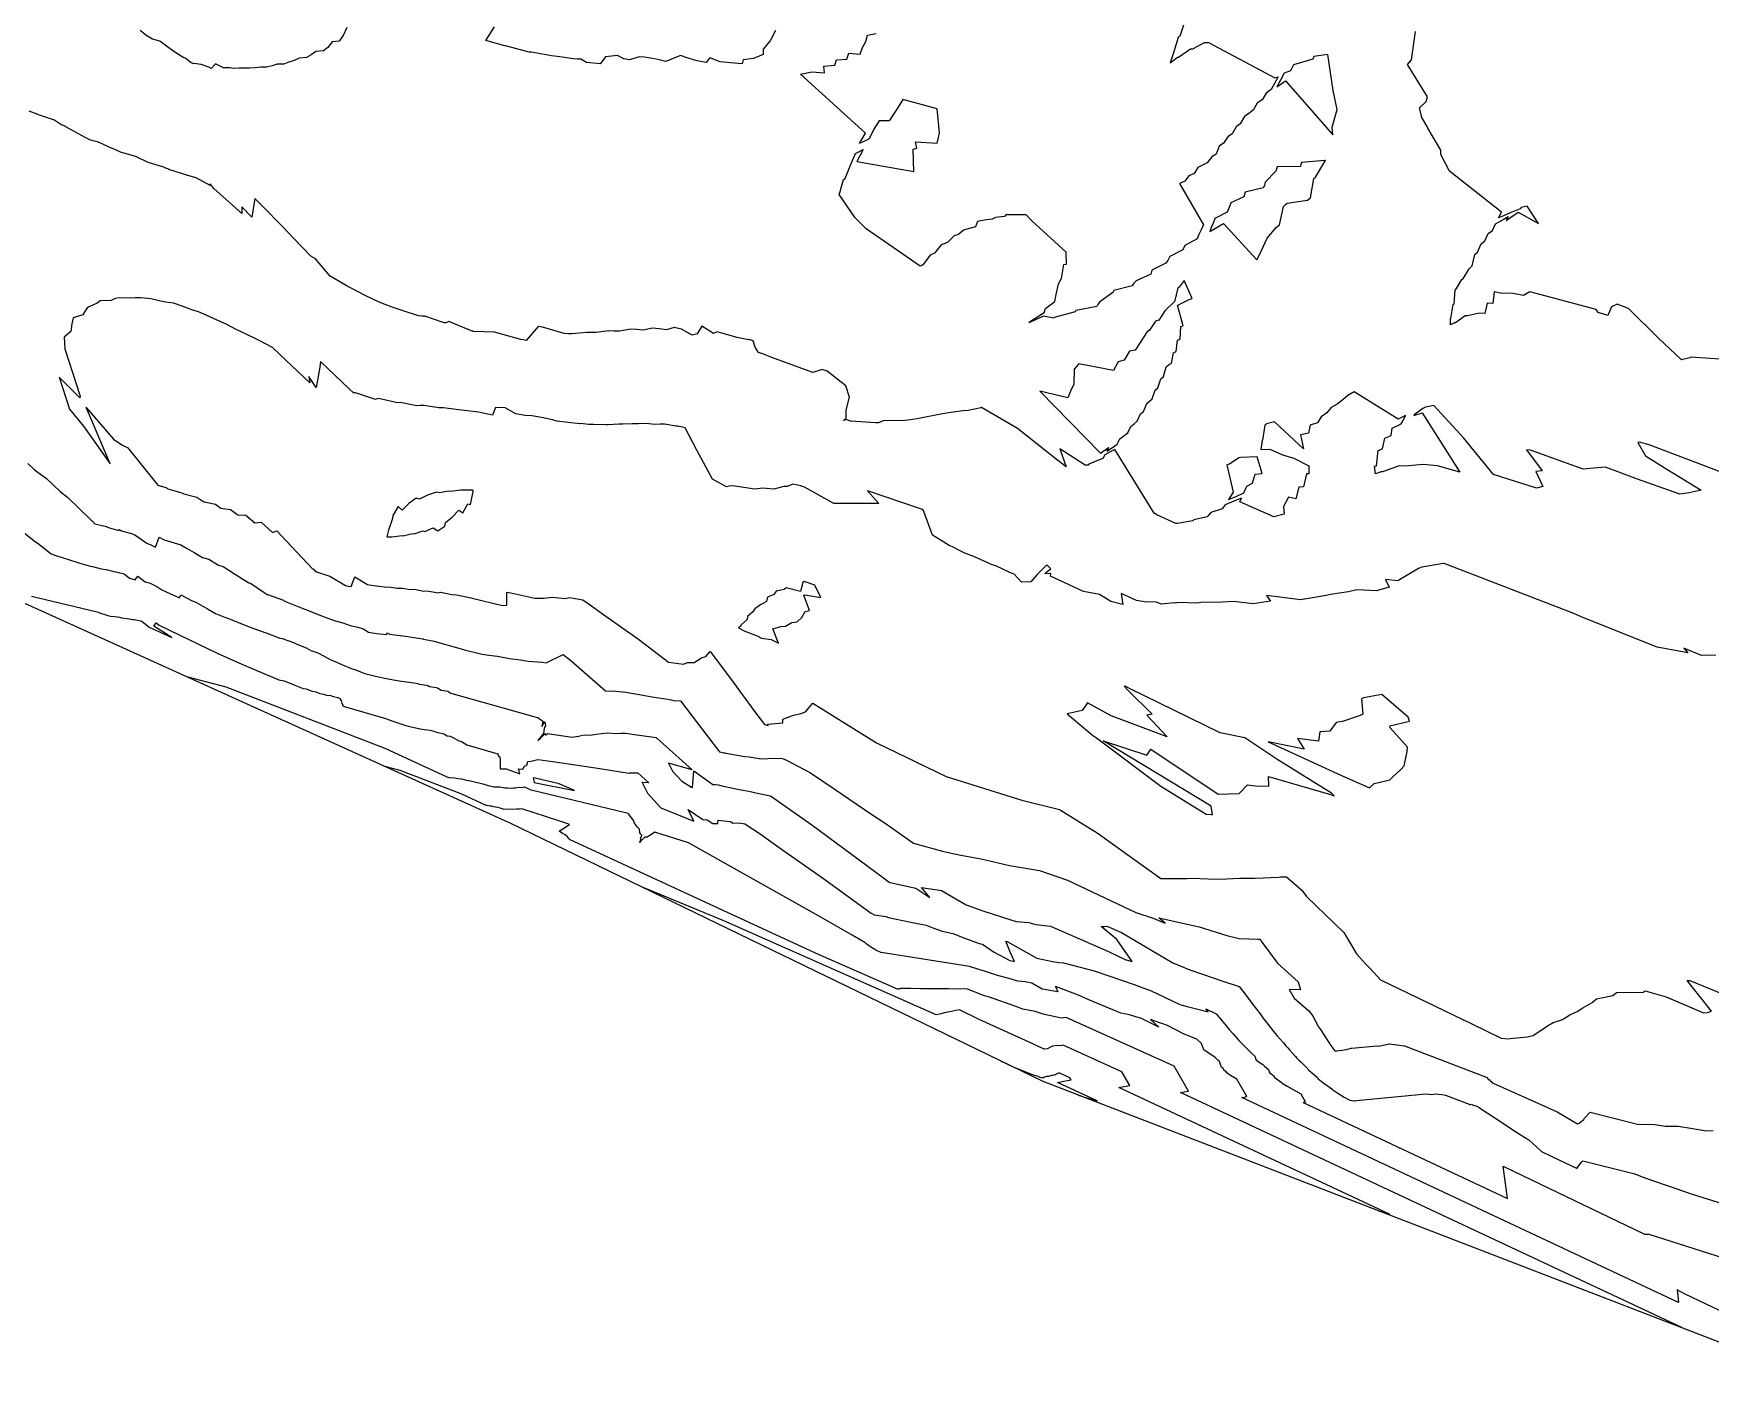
# Model space of a CAD drawing. Header units: metres. Extents: x 706349 to 713144, y 2649082 to 2655455.
# Drawn here: x 707921.2 to 708195, y 2652090.8 to 2652308.9 of the extents above; entities that cross this region are included whole.
import ezdxf

# ---------------------------------------------------------------- set-up
doc = ezdxf.new("R2010")
doc.units = ezdxf.units.M
for name, color, linetype in [('C-TINN-BNDY', 110, 'Continuous'), ('C-TOPO-MAJR', 9, 'Continuous'), ('C-TOPO-MINR', 8, 'Continuous')]:
    doc.layers.add(name, color=color, linetype=linetype)

msp = doc.modelspace()

# ---------------------------------------------------------------- linework, layer by layer
at = {"layer": 'C-TINN-BNDY', "color": 110, "linetype": 'Continuous', "lineweight": -3, "flags": 128}
msp.add_lwpolyline([(711728.46, 2651751.17), (708979.69, 2651949.91), (708929.32, 2651947.51), (708885.34, 2651947.43), (708874.67, 2651947.66), (708843.96, 2651948.59), (708750.59, 2651952.81), (708602.72, 2651984.46), (708602.72, 2651984.46), (708572.24, 2651992.37), (708416.46, 2652027.77), (708356.42, 2652045.45), (708246.65, 2652079.09), (708217.24, 2652087.73), (708207.61, 2652091.07), (708086.04, 2652137.92), (707999.16, 2652180.02), (707920.32, 2652215.72), (707870.46, 2652235.47), (707845.27, 2652247.2), (707845.05, 2652247.32), (707705.16, 2652328.1)], dxfattribs=at)
at = {"layer": 'C-TOPO-MAJR', "color": 9, "linetype": 'Continuous', "lineweight": -3, "elevation": -10, "flags": 128}
msp.add_lwpolyline([(708195.88, 2652207.46), (708193.55, 2652207.42), (708190.65, 2652208.61), (708191.32, 2652207.87), (708186.29, 2652208.8), (708173.91, 2652213.74), (708173.29, 2652214.04), (708172.69, 2652214.27), (708151.53, 2652222.47), (708151.45, 2652222.45), (708151.44, 2652222.45), (708147.89, 2652221.86), (708147.31, 2652221.65), (708143.94, 2652219.59), (708141.96, 2652219.83), (708142.53, 2652218.57), (708140.46, 2652217.99), (708137.29, 2652218.14), (708135.9, 2652217.84), (708132.99, 2652217.38), (708132.27, 2652217.21), (708128.71, 2652216.65), (708128.63, 2652216.62), (708128.13, 2652216.54), (708122.54, 2652217.22), (708123.16, 2652216.31), (708120.37, 2652215.84), (708117.13, 2652216.23), (708115.26, 2652216.11), (708111.81, 2652216.07), (708111.14, 2652215.99), (708108.22, 2652216.09), (708107.57, 2652215.95), (708107.38, 2652216), (708105.39, 2652215.81), (708104.49, 2652216.11), (708102.63, 2652216.21), (708101.28, 2652216.42), (708098.82, 2652217.56), (708099.07, 2652215.75), (708097.13, 2652216.23), (708095.27, 2652217.36), (708092.66, 2652217.85), (708087.28, 2652220.39), (708087.31, 2652220.81), (708086.38, 2652220.76), (708086.47, 2652221), (708087.33, 2652221.59), (708086.67, 2652222.21), (708085.08, 2652220.66), (708084.38, 2652219.82), (708084.04, 2652219.43), (708082.52, 2652219.4), (708081.3, 2652220.73), (708081.04, 2652220.83), (708080.74, 2652220.94), (708078.31, 2652222.04), (708077.73, 2652222.25), (708077.04, 2652222.54), (708075.35, 2652223.29), (708074.46, 2652223.69), (708073.4, 2652224.09), (708072.42, 2652224.57), (708071.24, 2652225.18), (708070.69, 2652225.39), (708069.4, 2652226.19), (708067.97, 2652227.05), (708066.57, 2652230.94), (708066.51, 2652231.09), (708066.4, 2652231.25), (708066.34, 2652231.25), (708066.05, 2652231.37), (708057.36, 2652234.28), (708059.25, 2652232.23), (708051.9, 2652232.21), (708047.09, 2652234.89), (708046.74, 2652235.03), (708046.48, 2652235.14), (708045.21, 2652235.4), (708044.29, 2652235), (708043.72, 2652235.03), (708042.11, 2652234.55), (708040.29, 2652234.75), (708038.97, 2652234.56), (708035.4, 2652235.13), (708034.76, 2652235.06), (708034.37, 2652234.97), (708032.08, 2652236.23), (708029.5, 2652240.93), (708027.61, 2652244.58), (708026.43, 2652244.83), (708026.17, 2652244.83), (708024.24, 2652245.18), (708023.56, 2652245.16), (708022.74, 2652245.12), (708021.16, 2652245.27), (708019.96, 2652245.21), (708018.94, 2652245.24), (708017.42, 2652245.19), (708016.8, 2652245.17), (708015.06, 2652245.09), (708014.74, 2652245.05), (708012.66, 2652245.12), (708011.82, 2652245.14), (708010.55, 2652245.31), (708010.46, 2652245.21), (708008.46, 2652245.45), (708006.67, 2652245.69), (708005.97, 2652245.89), (708004.15, 2652246.25), (708002.58, 2652246.55), (708001.51, 2652246.59), (707999.95, 2652246.88), (707998.25, 2652247.87), (707996.64, 2652247.91), (707996.17, 2652246.67), (707993.87, 2652247.15), (707992.07, 2652247.33), (707991.1, 2652247.49), (707988.99, 2652247.74), (707988.14, 2652247.82), (707987.39, 2652247.85), (707984.96, 2652248.23), (707984.34, 2652248.23), (707983.79, 2652248.17), (707981.08, 2652248.71), (707980.67, 2652248.64), (707977.55, 2652249.37), (707977.31, 2652249.29), (707977.09, 2652249.19), (707973.64, 2652250.33), (707973.59, 2652250.29), (707973.54, 2652250.24), (707972.77, 2652250.92), (707968.06, 2652255.4), (707967.97, 2652254.46), (707967.37, 2652251.19), (707966.16, 2652252.97), (707966.32, 2652251.9), (707962.43, 2652255.61), (707960.25, 2652257.68), (707958.07, 2652258.85), (707957.33, 2652259.24), (707955.04, 2652260.3), (707954.94, 2652260.34), (707954.43, 2652260.6), (707952.59, 2652261.54), (707952.28, 2652261.65), (707950.02, 2652262.7), (707948.16, 2652263.52), (707947.23, 2652263.78), (707945.52, 2652264.42), (707944.08, 2652264.91), (707942.77, 2652265.11), (707941.51, 2652265.37), (707940.38, 2652265.61), (707938.77, 2652265.79), (707937.85, 2652265.8), (707937, 2652265.73), (707935.28, 2652265.78), (707934.55, 2652265.66), (707933.93, 2652265.37), (707932.12, 2652265.29), (707931.62, 2652264.91), (707930.05, 2652264.23), (707929.67, 2652263.68), (707929.29, 2652263.02), (707927.69, 2652262.53), (707927.51, 2652261.56), (707927.34, 2652260.29), (707926.25, 2652259.38), (707926.37, 2652257.5), (707928.83, 2652249.73), (707928.81, 2652249.49), (707925.41, 2652252.87), (707927.13, 2652247.62), (707929.42, 2652244.88), (707933.73, 2652238.73), (707930.72, 2652245.91), (707929.83, 2652247.88), (707934.3, 2652242.72), (707935.67, 2652241.81), (707936.64, 2652241.31), (707941.55, 2652235.22), (707942.83, 2652234.83), (707942.93, 2652234.77), (707943.04, 2652234.71), (707943.17, 2652234.63), (707945.46, 2652233.99), (707945.79, 2652233.79), (707947.87, 2652233.27), (707948.4, 2652232.93), (707949.07, 2652232.51), (707950.92, 2652232.14), (707951.84, 2652231.5), (707953.41, 2652231.26), (707954.58, 2652230.39), (707955.87, 2652230.35), (707957.36, 2652229.1), (707958.38, 2652229.21), (707960.23, 2652227.5), (707960.96, 2652227.79), (707963.33, 2652225.21), (707966.86, 2652221.52), (707966.9, 2652221.56), (707967.26, 2652221.12), (707969.6, 2652220.38), (707972.14, 2652218.84), (707972.58, 2652218.77), (707973.11, 2652218.71), (707973.67, 2652220.28), (707975.75, 2652219), (707976.4, 2652218.92), (707977.66, 2652218.77), (707978.49, 2652218.66), (707979.56, 2652218.56), (707980.58, 2652218.4), (707981.47, 2652218.42), (707982.71, 2652218.2), (707983.44, 2652218.23), (707984.95, 2652217.93), (707985.5, 2652217.99), (707987.3, 2652217.66), (707987.68, 2652217.75), (707989.81, 2652217.34), (707990.03, 2652217.41), (707992.68, 2652216.84), (707992.69, 2652216.85), (707992.82, 2652216.76), (707997.81, 2652215.59), (707998.52, 2652215.67), (707998.48, 2652217.74), (707999.13, 2652217.68), (708003.05, 2652216.76), (708004.49, 2652216.76), (708005.96, 2652216.93), (708008.03, 2652216.75), (708008.71, 2652216.87), (708010.92, 2652216.53), (708012.31, 2652215.54), (708014.12, 2652214.23), (708020.02, 2652210.09), (708024.92, 2652206.37), (708025.71, 2652206.26), (708027.34, 2652206.04), (708028.01, 2652206.29), (708029.09, 2652206.29), (708030.26, 2652207.06), (708030.99, 2652207.27), (708031.69, 2652208.08), (708035.16, 2652203.46), (708038.82, 2652198.48), (708039.88, 2652197.09), (708040.56, 2652196.18), (708041.14, 2652196), (708041.09, 2652196.21), (708043.55, 2652196.44), (708043.57, 2652197.06), (708045.31, 2652197.68), (708046.57, 2652197.96), (708047.25, 2652198.23), (708048.47, 2652199.68), (708058.85, 2652193.17), (708070.21, 2652187.67), (708082.56, 2652183.82), (708088.71, 2652182.31), (708094.86, 2652178.47), (708105.29, 2652171.02), (708109.58, 2652171.05), (708110.39, 2652171.07), (708114.29, 2652170.92), (708116, 2652170.99), (708118.19, 2652171.07), (708120.66, 2652171.1), (708124.52, 2652171.25), (708124.78, 2652171.29), (708125.8, 2652171.31), (708128.28, 2652169.16), (708129.03, 2652168.13), (708135.13, 2652162.21), (708137.22, 2652158.73), (708138.74, 2652157.08), (708139.43, 2652156.33), (708141.12, 2652154.5), (708156.05, 2652147.34), (708160.84, 2652144.97), (708162.01, 2652144.9), (708162.32, 2652144.94), (708165.05, 2652145.22), (708166.03, 2652145.4), (708168.38, 2652147.02), (708169.32, 2652147.56), (708170.86, 2652148.06), (708172.06, 2652148.78), (708173.24, 2652149.35), (708174.17, 2652149.95), (708175.67, 2652150.79), (708176.39, 2652151.42), (708179.04, 2652151.96), (708179.64, 2652152.44), (708184.02, 2652152.5), (708184.34, 2652152.71), (708187.75, 2652151.74), (708193.84, 2652149.11), (708194.51, 2652149.19), (708195.17, 2652149.38), (708191.19, 2652154.4), (708191.4, 2652154.41), (708191.64, 2652154.42), (708201.31, 2652150.45)], dxfattribs=at)
at = {"layer": 'C-TOPO-MAJR', "color": 9, "linetype": 'Continuous', "lineweight": -3, "flags": 128}
msp.add_lwpolyline([(708189.82, 2652097.93), (708190.04, 2652097.86), (708190.3, 2652097.78), (708108.46, 2652136.13), (708109.07, 2652136.23), (708109.76, 2652136.36), (708107.43, 2652140.41), (708089.84, 2652148.38), (708089.07, 2652148.23), (708089.05, 2652148.23), (708089.04, 2652148.23), (708089.04, 2652148.23), (708086.26, 2652148.84), (708085.89, 2652148.96), (708085.4, 2652149.12), (708084.74, 2652149.33), (708082.75, 2652149.74), (708081.62, 2652150.14), (708077.3, 2652151.67), (708076.51, 2652151.88), (708073.72, 2652152.98), (708070.58, 2652153.02), (708066.05, 2652153.06), (708064.47, 2652153.07), (708063.66, 2652153.09), (708063.18, 2652153.09), (708062.85, 2652153.09), (708062.7, 2652153.06), (708062.56, 2652153.03), (708062.44, 2652153.01), (708062.34, 2652152.98), (708062.26, 2652152.96), (708048.92, 2652158.87), (708008.72, 2652177.43), (708008.69, 2652177.53), (708008.41, 2652177.82), (708008, 2652178.15), (708007.6, 2652178.41), (708007.05, 2652178.74), (708008.71, 2652179.86), (708007.72, 2652180.24), (708007, 2652180.46), (708000.94, 2652182.43), (708000.94, 2652182.42), (708000.93, 2652182.42), (708000.57, 2652182.37), (708000.52, 2652182.38), (708000.12, 2652182.37), (707998.07, 2652182.32), (707997.74, 2652182.41), (707997.39, 2652182.51), (707997.04, 2652182.61), (707996.68, 2652182.69), (707996.35, 2652182.76), (707996.04, 2652182.82), (707995.79, 2652182.86), (707995.57, 2652182.89), (707995.24, 2652182.93), (707995.11, 2652182.95), (707991.17, 2652184.79), (707981.09, 2652188.68), (707978.59, 2652189.34)], dxfattribs=at)
at = {"layer": 'C-TOPO-MINR', "color": 8, "linetype": 'Continuous', "lineweight": -3, "flags": 128}
for points, elevation in [([(707972.37, 2652309.92), (707971.77, 2652308.63), (707971.15, 2652307.7), (707969.98, 2652307.55), (707969.3, 2652306.67), (707968.55, 2652306.12), (707967.34, 2652305.99), (707966.57, 2652305.44), (707965.79, 2652305), (707964.6, 2652304.91), (707963.76, 2652304.52), (707962.93, 2652304.23), (707962.12, 2652303.92), (707961.02, 2652303.9), (707960.17, 2652303.66), (707959.29, 2652303.41), (707958.34, 2652303.46), (707957.44, 2652303.34), (707956.51, 2652303.25), (707955.77, 2652303.29), (707954.8, 2652303.29), (707953.82, 2652303.24), (707953.27, 2652303.3), (707952.25, 2652303.34), (707950.95, 2652303.98), (707950.23, 2652303.2), (707949.84, 2652303.42), (707948.62, 2652303.88), (707947.44, 2652304.05), (707947.41, 2652304), (707946.98, 2652304.14), (707946.01, 2652304.91), (707945.77, 2652304.98), (707944.28, 2652305.9), (707942.95, 2652306.87), (707941.83, 2652307.68), (707940.66, 2652307.98), (707939.59, 2652308.68), (707938.64, 2652309.4)], -6), ([(708042.36, 2652309.42), (708041.5, 2652307.75), (708040.34, 2652306.4), (708040.37, 2652305.48), (708038.77, 2652304.85), (708037.1, 2652304.63), (708036.92, 2652303.99), (708035.02, 2652304.15), (708033.34, 2652304.3), (708031.67, 2652304.94), (708031.02, 2652304.21), (708029.5, 2652304.49), (708028.09, 2652304.93), (708026.84, 2652305.34), (708024.45, 2652304.38), (708023.14, 2652304.67), (708021.98, 2652304.93), (708020.97, 2652305.08), (708020.08, 2652305.14), (708018.51, 2652304.63), (708017.61, 2652304.77), (708016.57, 2652305.36), (708014.63, 2652305.12), (708014.2, 2652304.52), (708013.72, 2652303.99), (708011.53, 2652304.17), (708010.56, 2652304.73), (708009.97, 2652304.72), (708009.38, 2652304.79), (708006.79, 2652305.17), (708006.29, 2652305.23), (708005.82, 2652305.28), (708002.8, 2652305.85), (708002.45, 2652305.88), (708002.13, 2652305.91), (707998.5, 2652306.87), (707998.34, 2652306.89), (707998.18, 2652306.91), (707995.09, 2652307.77), (707996.51, 2652310.03)], -6), ([(708109.15, 2652310.76), (708108.35, 2652308.48), (708108.1, 2652308.28), (708107.33, 2652305.78), (708106.8, 2652304.15), (708107.94, 2652305.02), (708108.04, 2652305.05), (708108.17, 2652305.07), (708110.14, 2652306.43), (708110.5, 2652306.45), (708112.38, 2652307.48), (708113.05, 2652307.45), (708123.89, 2652301.72), (708124.42, 2652301.84), (708123.81, 2652300.77), (708123.28, 2652299.81), (708122.44, 2652299.21), (708121.8, 2652298.1), (708121.02, 2652297.56), (708120.36, 2652296.41), (708119.61, 2652295.88), (708118.94, 2652295.39), (708118.24, 2652294.18), (708117.57, 2652293.72), (708116.9, 2652292.54), (708116.23, 2652292.07), (708115.48, 2652291.01), (708114.78, 2652290.54), (708114.3, 2652289.25), (708113.61, 2652288.83), (708112.83, 2652287.85), (708112.08, 2652287.45), (708111.32, 2652287.06), (708110.69, 2652286.08), (708109.86, 2652285.73), (708109.21, 2652284.81), (708108.32, 2652284.47), (708112.22, 2652277.72), (708111.85, 2652276.89), (708111.48, 2652276.11), (708111.18, 2652275.42), (708109.18, 2652274.31), (708108.84, 2652273.63), (708106.75, 2652272.53), (708106.42, 2652271.91), (708106.06, 2652271.43), (708103.78, 2652270.31), (708103.62, 2652269.65), (708101.24, 2652268.59), (708100.84, 2652268.2), (708100.57, 2652267.78), (708097.6, 2652266.97), (708097.41, 2652266.67), (708095.25, 2652265.08), (708095.01, 2652264.72), (708094.8, 2652264.37), (708091.41, 2652263.75), (708091.27, 2652263.52), (708087.88, 2652262.61), (708087.8, 2652262.48), (708086.11, 2652262.79), (708083.73, 2652261.69), (708083.76, 2652261.76), (708083.83, 2652261.88), (708086.22, 2652263.41), (708086.43, 2652264.03), (708087.99, 2652265.22), (708088.19, 2652266.36), (708088.54, 2652268.07), (708089.05, 2652268.96), (708089.41, 2652271.22), (708089.89, 2652271.31), (708089.79, 2652273.24), (708084.22, 2652278.38), (708083.3, 2652279.35), (708081.61, 2652279.35), (708079.97, 2652279.32), (708079.73, 2652279.08), (708078.28, 2652278.9), (708077.74, 2652278.63), (708076.43, 2652278.46), (708075.36, 2652278.26), (708075.01, 2652277.36), (708073.99, 2652277.09), (708073.08, 2652276.86), (708072.26, 2652276.15), (708071.52, 2652275.91), (708070.52, 2652274.86), (708069.92, 2652274.63), (708069.4, 2652274.42), (708068.32, 2652273.11), (708067.95, 2652272.94), (708067.62, 2652272.77), (708066.44, 2652271.19), (708066.27, 2652271.09), (708066.12, 2652271.02), (708065.96, 2652270.94), (708057.15, 2652277.03), (708055.35, 2652278.85), (708052.76, 2652282.65), (708052.78, 2652282.75), (708052.79, 2652282.76), (708053.49, 2652285.12), (708053.73, 2652285.27), (708054.59, 2652287.42), (708055.41, 2652289.33), (708055.97, 2652289.63), (708056.68, 2652290.02), (708055.64, 2652288.05), (708064.93, 2652286.39), (708064.83, 2652290.03), (708065.43, 2652290.24), (708065.22, 2652291.24), (708068.73, 2652291.04), (708068.95, 2652291.94), (708069.13, 2652292.73), (708068.75, 2652296.64), (708063.17, 2652298.15), (708062.39, 2652296.9), (708061.54, 2652295.6), (708060.94, 2652294.66), (708059.29, 2652294.7), (708058.44, 2652293.3), (708057.67, 2652291.75), (708056.81, 2652291.33), (708056.09, 2652290.97), (708057.04, 2652292.68), (708046.42, 2652302.31), (708048.29, 2652302.66), (708050.38, 2652302.49), (708050.27, 2652303.62), (708052.07, 2652303.74), (708052.3, 2652304.62), (708054.03, 2652304.72), (708054.32, 2652305.71), (708056.19, 2652305.56), (708056.55, 2652306.65), (708057.12, 2652307.63), (708057.36, 2652308.66), (708058.8, 2652308.94)], -6), ([(708198.2, 2652255.7), (708191.74, 2652256.1), (708191.62, 2652256.01), (708190.27, 2652255.69), (708186.53, 2652259.21), (708181.62, 2652264.05), (708179.74, 2652264.75), (708178.86, 2652264.3), (708178.25, 2652262.9), (708176.67, 2652263.38), (708176.34, 2652263.89), (708165.49, 2652266.76), (708164.47, 2652266.16), (708162.8, 2652266.5), (708160.74, 2652266.55), (708159.69, 2652266.75), (708159.49, 2652264.85), (708158.54, 2652264.94), (708158.18, 2652263.24), (708157.3, 2652263.28), (708155.36, 2652262.85), (708154.94, 2652262.87), (708153.35, 2652261.72), (708153.21, 2652261.72), (708152.55, 2652261.37), (708152.57, 2652262.35), (708152.62, 2652262.4), (708153.02, 2652264.71), (708153.16, 2652264.84), (708153.3, 2652267.06), (708153.56, 2652267.33), (708154.42, 2652268.77), (708154.67, 2652269.02), (708155.59, 2652270.52), (708155.81, 2652270.75), (708156.07, 2652271.03), (708156.52, 2652272.84), (708156.96, 2652273.26), (708157.59, 2652274.63), (708158.14, 2652275.09), (708158.69, 2652276.31), (708159.39, 2652276.81), (708159.93, 2652277.85), (708160.79, 2652278.36), (708161.99, 2652279.05), (708161.62, 2652278.39), (708163.62, 2652279.79), (708166.94, 2652277.92), (708165.09, 2652280.78), (708164.07, 2652280.54), (708163.94, 2652280.32), (708162.32, 2652279.65), (708161.22, 2652279.18), (708160.42, 2652278.83), (708160.88, 2652279.75), (708152.37, 2652286.49), (708150.98, 2652289.19), (708151, 2652289.9), (708148.87, 2652293.49), (708148.74, 2652293.77), (708147.86, 2652295.21), (708147.48, 2652296.79), (708148.57, 2652297.82), (708148.78, 2652298.58), (708145.55, 2652303.89), (708146.18, 2652304.64), (708146.83, 2652309.24)], -6), ([(708202.6, 2652235.13), (708185.01, 2652241.82), (708183.43, 2652242.27), (708183.13, 2652242.2), (708184.39, 2652240.02), (708187.86, 2652237.84), (708193.47, 2652234.39), (708191.5, 2652233.98), (708189.99, 2652233.76), (708183.07, 2652236.23), (708177.84, 2652238.15), (708176.53, 2652238.08), (708174.19, 2652237.85), (708165.64, 2652240.93), (708164.97, 2652241), (708167.5, 2652237.56), (708166.48, 2652237.43), (708167.64, 2652235.01), (708166.61, 2652234.73), (708159.58, 2652236.95), (708154.75, 2652242.89), (708149.84, 2652248.2), (708148.45, 2652247.96), (708148.03, 2652247.73), (708146.63, 2652246.72), (708146.6, 2652246.63), (708146.57, 2652246.57), (708147.91, 2652247.03), (708154.07, 2652237.34), (708150.42, 2652238.37), (708148.07, 2652238.61), (708145.16, 2652238.31), (708144.19, 2652238.36), (708141.43, 2652237.41), (708141.23, 2652237.42), (708140.32, 2652237.07), (708140.16, 2652238.3), (708140.46, 2652238.36), (708140.75, 2652240.89), (708141.48, 2652241.18), (708141.84, 2652242.87), (708142.87, 2652243.34), (708143.06, 2652244.51), (708144.51, 2652245.22), (708144.82, 2652245.79), (708145.23, 2652246.59), (708144.03, 2652246.02), (708136.82, 2652250.48), (708135.8, 2652249.86), (708135, 2652249.17), (708134.08, 2652248.46), (708133.1, 2652247.91), (708132.39, 2652247.04), (708131.45, 2652246.39), (708130.84, 2652245.41), (708129.67, 2652244.99), (708129.37, 2652243.72), (708128.05, 2652243.45), (708128.58, 2652241.18), (708123.8, 2652245.54), (708122.52, 2652245.26), (708122.39, 2652245.14), (708122.26, 2652245.04), (708121.88, 2652242.56), (708121.83, 2652242.52), (708121.61, 2652241.06), (708123.07, 2652241.08), (708125.12, 2652240.18), (708126.97, 2652239.65), (708129.44, 2652238.4), (708129.43, 2652237.05), (708129.03, 2652237.07), (708128.54, 2652234.93), (708127.82, 2652234.88), (708127.31, 2652233), (708126.13, 2652233.28), (708125.31, 2652231.73), (708125.4, 2652230.49), (708123.72, 2652230.08), (708118.16, 2652232.48), (708118.45, 2652233.13), (708117.17, 2652232.63), (708115.77, 2652232.01), (708115.3, 2652231.34), (708113.41, 2652230.78), (708113.08, 2652230.37), (708112.83, 2652230.07), (708110.67, 2652229.55), (708110.51, 2652229.38), (708107.93, 2652228.99), (708107.91, 2652228.98), (708107.7, 2652228.96), (708104.61, 2652230.41), (708104.2, 2652230.67), (708097.75, 2652241.05), (708097.02, 2652240.66), (708096.13, 2652240.19), (708095.82, 2652239.59), (708094.8, 2652239.18), (708093.5, 2652238.65), (708093.4, 2652238.49), (708092.92, 2652238.49), (708088.78, 2652241.13), (708089.8, 2652238.21), (708088.19, 2652239.48), (708081.88, 2652244.48), (708075.97, 2652247.89), (708075.92, 2652247.88), (708075.9, 2652247.87), (708073.82, 2652247.39), (708072.92, 2652247.36), (708071, 2652247.08), (708069.64, 2652246.89), (708065.74, 2652246.08), (708064.41, 2652245.89), (708063.46, 2652245.77), (708059.95, 2652245.73), (708059.16, 2652245.38), (708058.73, 2652245.4), (708054.64, 2652245.68), (708054.55, 2652245.69), (708053.95, 2652245.93), (708053.92, 2652245.95), (708053.46, 2652245.8), (708053.92, 2652246.16), (708053.92, 2652246.43), (708053.89, 2652247.49), (708054.44, 2652249.59), (708053.83, 2652251.44), (708050.79, 2652253.85), (708049.98, 2652254.09), (708048.45, 2652253.6), (708041.75, 2652256.07), (708040.4, 2652256.59), (708039.57, 2652256.89), (708039.02, 2652257.75), (708038.7, 2652258.76), (708038.04, 2652258.98), (708037.98, 2652258.92), (708036.09, 2652259.34), (708034.38, 2652259.83), (708032.83, 2652260.25), (708032.23, 2652260), (708030.34, 2652261.16), (708029.58, 2652259.92), (708028.77, 2652259.68), (708027, 2652260.7), (708025.8, 2652260.93), (708024.57, 2652260.58), (708023.38, 2652260.74), (708022.29, 2652260.87), (708020.77, 2652260.51), (708019.7, 2652260.63), (708018.75, 2652260.67), (708016.92, 2652260.37), (708016, 2652260.38), (708015.17, 2652260.4), (708013.05, 2652260.12), (708012.27, 2652260.12), (708011.56, 2652260.13), (708009.12, 2652259.9), (708008.46, 2652259.93), (708007.88, 2652259.95), (708004.33, 2652261), (708003.94, 2652261.05), (708003.6, 2652261.1), (708001.67, 2652258.86), (708001.21, 2652258.92), (708000.8, 2652258.97), (707996.89, 2652260.11), (707996.72, 2652260.15), (707996.57, 2652260.18), (707992.99, 2652260.31), (707992.84, 2652260.39), (707992.83, 2652260.38), (707992.83, 2652260.37), (707989.02, 2652261.92), (707988.8, 2652261.8), (707988.57, 2652261.72), (707988.3, 2652261.69), (707985.12, 2652262.78), (707984.63, 2652262.78), (707984.07, 2652262.84), (707981.57, 2652263.69), (707980.76, 2652263.93), (707979.79, 2652264.28), (707977.93, 2652264.99), (707976.75, 2652265.51), (707975.26, 2652266.25), (707973.32, 2652267.27), (707972.53, 2652267.62), (707970.33, 2652268.94), (707969.65, 2652269.34), (707967.26, 2652272.16), (707966.51, 2652272.57), (707963.69, 2652275.55), (707961.88, 2652277.42), (707958.56, 2652280.8), (707957.39, 2652281.99), (707956.87, 2652278.95), (707955.25, 2652280.67), (707955.22, 2652279.54), (707950.67, 2652283.66), (707950.09, 2652284.41), (707950.07, 2652284.14), (707947.77, 2652285.36), (707946.44, 2652285.74), (707946.38, 2652285.76), (707946.32, 2652285.78), (707946.26, 2652285.81), (707943.35, 2652286.74), (707943.16, 2652286.82), (707942.95, 2652286.92), (707942.73, 2652287.02), (707942.51, 2652287.11), (707939.95, 2652287.9), (707939.63, 2652288.06), (707939.28, 2652288.22), (707938.9, 2652288.39), (707938.47, 2652288.6), (707938.02, 2652288.79), (707937.53, 2652288.99), (707935.45, 2652289.56), (707934.87, 2652289.86), (707934.26, 2652290.11), (707933.58, 2652290.39), (707932.77, 2652290.78), (707931.86, 2652291.2), (707930.55, 2652291.55), (707929.69, 2652291.94), (707928.66, 2652292.49), (707927.49, 2652293.15), (707926.13, 2652293.91), (707925.83, 2652293.97), (707924.53, 2652294.83), (707924.49, 2652294.85), (707923.38, 2652295.22), (707922.36, 2652295.56), (707921.4, 2652295.94), (707920.55, 2652296.27)], -8), ([(707920.32, 2652238.75), (707921.42, 2652237.75), (707923.36, 2652236.32), (707925.6, 2652234.2), (707926.82, 2652233.24), (707930.64, 2652229.5), (707930.79, 2652229.38), (707931.26, 2652228.91), (707933.13, 2652228.46), (707933.26, 2652228.35), (707935.17, 2652227.84), (707935.29, 2652228.01), (707935.61, 2652227.76), (707937.4, 2652227.3), (707937.8, 2652227.11), (707939.72, 2652225.75), (707940.36, 2652225.47), (707941.13, 2652225.12), (707941.76, 2652226.75), (707942.56, 2652226.32), (707945.28, 2652225.49), (707946.3, 2652224.9), (707947.47, 2652224.22), (707948.84, 2652223.42), (707949.83, 2652223.14), (707951.43, 2652222.17), (707952.19, 2652221.98), (707954.04, 2652220.77), (707956.39, 2652219.3), (707956.68, 2652219.24), (707959.2, 2652217.48), (707959.4, 2652217.41), (707959.41, 2652217.4), (707962.03, 2652216.44), (707962.18, 2652216.35), (707962.37, 2652216.25), (707962.62, 2652216.14), (707965.09, 2652215.16), (707965.55, 2652214.97), (707967.57, 2652214.19), (707968.25, 2652213.93), (707969.87, 2652213.3), (707970.71, 2652213.02), (707971.75, 2652212.74), (707972.95, 2652212.33), (707974.19, 2652212.04), (707975.06, 2652211.76), (707975.91, 2652211.24), (707977.24, 2652211.04), (707978.87, 2652210.86), (707978.97, 2652211.14), (707979.35, 2652210.91), (707981.02, 2652210.71), (707981.12, 2652210.69), (707982.36, 2652210.53), (707982.97, 2652210.45), (707982.98, 2652210.44), (707982.99, 2652210.44), (707984.77, 2652210.16), (707984.82, 2652210.13), (707984.89, 2652210.09), (707986.66, 2652209.77), (707986.79, 2652209.69), (707991.8, 2652208.28), (707994.46, 2652207.63), (707995.55, 2652207.5), (707996.96, 2652207.32), (707998.92, 2652206.92), (708000.75, 2652206.73), (708002, 2652206.51), (708004.35, 2652206.35), (708004.93, 2652206.26), (708007.68, 2652207.57), (708008.93, 2652206.62), (708012, 2652203.96), (708014.6, 2652201.68), (708016.26, 2652201.6), (708018.01, 2652201.45), (708018.53, 2652201.35), (708020.14, 2652201.08), (708021.29, 2652200.87), (708022.54, 2652200.64), (708024.77, 2652200.3), (708025.33, 2652200.18), (708025.7, 2652200.1), (708026.85, 2652200.04), (708031.2, 2652194.34), (708033.2, 2652191.73), (708034, 2652191.57), (708034.11, 2652191.55), (708034.28, 2652191.52), (708037.37, 2652190.95), (708038.09, 2652190.89), (708040.02, 2652190.58), (708041.13, 2652190.6), (708043.05, 2652190.69), (708043.51, 2652190.65), (708044.17, 2652190.35), (708048.08, 2652188.31), (708052.08, 2652185.56), (708058.11, 2652181.51), (708060.29, 2652180.07), (708064.91, 2652176.8), (708069.61, 2652175.51), (708070.8, 2652175.24), (708072.63, 2652174.87), (708075.92, 2652174.23), (708080.54, 2652173.17), (708085.16, 2652172.39), (708085.47, 2652172.34), (708090.01, 2652170.77), (708101.17, 2652165.52), (708104.04, 2652164.57), (708105.96, 2652163.74), (708104.92, 2652164.64), (708111.52, 2652163.17), (708116.05, 2652161.75), (708118.04, 2652161.24), (708121.2, 2652161.15), (708121.45, 2652161.15), (708121.61, 2652160.91), (708121.67, 2652160.84), (708124.32, 2652157.23), (708127.68, 2652154.19), (708128.08, 2652152.89), (708126.2, 2652152.94), (708127.06, 2652151.51), (708129.42, 2652149.44), (708130.01, 2652148.7), (708131.02, 2652146.83), (708131.35, 2652146.41), (708132.7, 2652144.26), (708132.79, 2652144.13), (708132.87, 2652144.03), (708133.65, 2652142.91), (708134.02, 2652142.94), (708134.76, 2652143.02), (708134.82, 2652143.01), (708135.59, 2652143.13), (708136.36, 2652143.33), (708136.47, 2652143.33), (708140.53, 2652143.74), (708140.87, 2652143.7), (708142.52, 2652144.06), (708142.96, 2652144), (708145.05, 2652143.74), (708158.53, 2652138.59), (708158.75, 2652138.21), (708158.87, 2652138.24), (708159.13, 2652137.94), (708159.19, 2652137.92), (708159.5, 2652137.66), (708159.5, 2652137.66), (708159.51, 2652137.66), (708169.95, 2652132.99), (708173.3, 2652130.99), (708173.54, 2652131.11), (708173.58, 2652131.13), (708173.6, 2652131.15), (708174.3, 2652131.74), (708174.45, 2652131.92), (708175.36, 2652132.91), (708183.1, 2652130.98), (708185.94, 2652130.91), (708187.59, 2652130.63), (708189.71, 2652130.63), (708191.72, 2652130.28), (708194.35, 2652129.88), (708195.44, 2652129.91)], -8), ([(707919.14, 2652227.87), (707921.57, 2652225.97), (707922, 2652225.72), (707924.12, 2652224.02), (707924.86, 2652223.77), (707926.95, 2652223.09), (707928.77, 2652222.51), (707930.3, 2652222.04), (707930.56, 2652222.02), (707930.85, 2652221.98), (707932.28, 2652221.55), (707932.67, 2652221.51), (707933.09, 2652221.45), (707934.36, 2652221.12), (707934.88, 2652221.02), (707936.01, 2652220.75), (707936.89, 2652220.03), (707937.82, 2652219.78), (707938.28, 2652220.38), (707939.44, 2652219.45), (707940.26, 2652219.24), (707941.38, 2652218.71), (707942.17, 2652218.15), (707943.49, 2652217.56), (707945.09, 2652216.84), (707945.28, 2652217.33), (707947.15, 2652216.33), (707947.72, 2652216.15), (707949.66, 2652215.02), (707950.94, 2652214.28), (707952.57, 2652213.62), (707952.61, 2652213.61), (707956.04, 2652212.25), (707956.17, 2652212.23), (707958.97, 2652211.16), (707959.19, 2652211.13), (707961.47, 2652210.27), (707961.8, 2652210.19), (707963.67, 2652209.53), (707964.24, 2652209.26), (707965.75, 2652208.7), (707966.5, 2652208.27), (707967.65, 2652207.85), (707968.55, 2652207.35), (707969.66, 2652206.79), (707971.08, 2652206.16), (707971.66, 2652205.93), (707973.26, 2652205.28), (707973.52, 2652205.18), (707975.03, 2652204.6), (707975.3, 2652204.52), (707977.05, 2652204.05), (707978.58, 2652203.72), (707979.98, 2652203.46), (707981.29, 2652203.23), (707982.54, 2652203.06), (707983.7, 2652202.94), (707983.9, 2652202.88), (707984.03, 2652202.83), (707984.19, 2652202.77), (707985.37, 2652202.61), (707985.59, 2652202.54), (707985.87, 2652202.39), (707987.01, 2652202.21), (707987.36, 2652202.03), (707987.78, 2652201.78), (707988.88, 2652201.59), (707989.37, 2652201.26), (708003.66, 2652197.26), (708003.68, 2652197.18), (708004.33, 2652196.78), (708004.34, 2652196.75), (708004.34, 2652196.71), (708004.33, 2652196.48), (708004.49, 2652196.67), (708004.28, 2652196.2), (708004.2, 2652195.87), (708004.7, 2652196.62), (708004.82, 2652195.97), (708004.73, 2652195.8), (708004.59, 2652195.52), (708004.49, 2652194.72), (708004.05, 2652194.15), (708003.59, 2652193.54), (708004, 2652193.94), (708004.45, 2652194.39), (708004.77, 2652194.71), (708004.79, 2652194.52), (708004.83, 2652194.44), (708005.16, 2652194.72), (708009.16, 2652194.1), (708010.18, 2652194.28), (708011.15, 2652194.46), (708012.15, 2652194.44), (708013.11, 2652194.58), (708014.03, 2652194.68), (708014.93, 2652194.79), (708016.32, 2652194.68), (708017.1, 2652194.74), (708017.88, 2652194.76), (708019.72, 2652194.46), (708020.18, 2652194.45), (708022.88, 2652194.03), (708022.89, 2652194.03), (708022.89, 2652194.02), (708022.91, 2652194.02), (708024.01, 2652193.04), (708028.77, 2652188.78), (708024.88, 2652189.86), (708025.55, 2652188.56), (708027.06, 2652186.92), (708028.63, 2652185.92), (708028.81, 2652185.91), (708029.02, 2652188.6), (708029.02, 2652188.6), (708029.03, 2652188.6), (708032.15, 2652186.39), (708032.55, 2652186.4), (708033.04, 2652186.31), (708033.61, 2652186.18), (708035.19, 2652185.85), (708035.89, 2652185.69), (708036.78, 2652185.49), (708037.99, 2652185.27), (708039.66, 2652184.92), (708040.17, 2652184.82), (708041.56, 2652184.54), (708048.27, 2652179.82), (708059.98, 2652171.15), (708060.5, 2652170.77), (708060.94, 2652170.44), (708061.05, 2652170.41), (708061.07, 2652170.41), (708061.09, 2652170.4), (708065.27, 2652169.48), (708067.55, 2652167.96), (708066.75, 2652168.9), (708066.19, 2652169.58), (708069.46, 2652169.1), (708073.51, 2652166.72), (708076.39, 2652165.73), (708080.77, 2652164.3), (708081.68, 2652164.03), (708083.73, 2652163.84), (708084.89, 2652163.55), (708087.25, 2652163.24), (708096.75, 2652159.11), (708099.58, 2652157.76), (708099.84, 2652157.69), (708100.16, 2652157.61), (708100.57, 2652157.51), (708098.07, 2652161.07), (708095.51, 2652163.22), (708096.07, 2652163.23), (708096.47, 2652163.25), (708098.86, 2652162.22), (708107.22, 2652157.26), (708108.41, 2652156.77), (708110, 2652156.16), (708112.21, 2652155.36), (708115.25, 2652154.34), (708118.07, 2652153.42), (708119.06, 2652152.16), (708119.19, 2652151.94), (708120.44, 2652150.25), (708121.46, 2652148.96), (708121.94, 2652148.29), (708122.79, 2652147.22), (708123.51, 2652146.31), (708124.23, 2652145.45), (708124.82, 2652144.75), (708125.28, 2652144.21), (708125.66, 2652143.76), (708125.98, 2652143.39), (708126.26, 2652143.07), (708127.25, 2652142.02), (708127.48, 2652141.74), (708127.71, 2652141.51), (708127.92, 2652141.3), (708128.1, 2652141.13), (708129.12, 2652140.12), (708129.28, 2652139.97), (708129.35, 2652139.76), (708129.71, 2652139.53), (708129.79, 2652139.44), (708130.85, 2652138.55), (708130.87, 2652138.5), (708130.89, 2652138.45), (708130.91, 2652138.4), (708132.01, 2652137.56), (708132.02, 2652137.53), (708133.21, 2652136.7), (708133.21, 2652136.69), (708134.17, 2652135.99), (708135.19, 2652135.38), (708136.04, 2652134.9), (708136.1, 2652134.88), (708136.11, 2652134.88), (708136.11, 2652134.88), (708136.11, 2652134.88), (708136.45, 2652134.81), (708136.48, 2652134.81), (708136.51, 2652134.81), (708136.81, 2652134.76), (708136.86, 2652134.76), (708136.92, 2652134.78), (708137.21, 2652134.79), (708148.55, 2652135.92), (708149.51, 2652135.81), (708150.05, 2652135.93), (708151.13, 2652135.78), (708151.73, 2652135.7), (708155.63, 2652134.21), (708155.69, 2652134.1), (708156.11, 2652134.2), (708156.17, 2652134.13), (708156.48, 2652134.02), (708156.53, 2652133.98), (708156.86, 2652133.9), (708156.86, 2652133.9), (708156.86, 2652133.89), (708156.87, 2652133.89), (708157.06, 2652133.77), (708157.13, 2652133.73), (708161.21, 2652131.04), (708163.21, 2652129.71), (708165.33, 2652128.39), (708166.04, 2652127.77), (708166.54, 2652127.32), (708167.4, 2652126.49), (708170.27, 2652125.12), (708173.25, 2652123.72), (708173.23, 2652123.85), (708173.93, 2652124.74), (708174.14, 2652124.97), (708182.67, 2652122.84), (708183.87, 2652122.37), (708185.52, 2652121.75), (708188.08, 2652120.88), (708192.01, 2652119.55), (708197.09, 2652117.96)], -6), ([(707920.88, 2652217.12), (707931.63, 2652214.53), (707932.31, 2652214.31), (707932.89, 2652214.12), (707933.39, 2652213.96), (707933.81, 2652213.83), (707934.5, 2652213.77), (707935.29, 2652213.66), (707935.62, 2652213.56), (707936.5, 2652213.45), (707937.47, 2652213.33), (707937.68, 2652213.28), (707938.74, 2652213.08), (707938.89, 2652213.04), (707940.09, 2652212.05), (707943.82, 2652210.38), (707940.85, 2652212.21), (707941.27, 2652212.76), (707941.74, 2652212.38), (707951.31, 2652207.74), (707955.65, 2652205.87), (707958.83, 2652204.5), (707961.3, 2652203.44), (707962.15, 2652203.32), (707963.9, 2652202.59), (707965.25, 2652202.03), (707965.76, 2652201.97), (707966.71, 2652201.59), (707967.34, 2652201.5), (707967.98, 2652201.24), (707968.63, 2652201.14), (707969.05, 2652200.98), (707969.77, 2652200.89), (707970.01, 2652200.8), (707970.87, 2652200.58), (707970.94, 2652200.56), (707971.36, 2652200.36), (707971.35, 2652200.28), (707971.37, 2652200.18), (707971.47, 2652200.03), (707971.59, 2652199.61), (707971.71, 2652199.33), (707971.8, 2652199.18), (707978.53, 2652197.19), (707979.87, 2652196.7), (707981.02, 2652196.32), (707982.03, 2652196), (707982.9, 2652195.77), (707983.66, 2652195.61), (707984.35, 2652195.48), (707984.99, 2652195.36), (707985.61, 2652195.28), (707986.19, 2652195.22), (707986.6, 2652195.08), (707986.87, 2652194.98), (707987.22, 2652194.85), (707987.78, 2652194.78), (707988.2, 2652194.63), (707988.76, 2652194.34), (707989.26, 2652194.27), (707989.9, 2652193.94), (707990.66, 2652193.48), (707991.1, 2652193.4), (707991.95, 2652192.83), (707997.03, 2652191.4), (707997.14, 2652191), (707997.34, 2652190.87), (707997.39, 2652190.4), (707997.41, 2652189.83), (707997.39, 2652189.13), (707997.42, 2652189), (707997.44, 2652188.96), (707998.41, 2652188.92), (707998.46, 2652188.93), (707998.69, 2652188.83), (708000.6, 2652188.1), (708000.51, 2652188.56), (708000.43, 2652188.93), (708001.13, 2652188.89), (708001.39, 2652189.37), (708001.79, 2652189.54), (708001.95, 2652190.12), (708002.45, 2652190.2), (708003.56, 2652190.47), (708006.03, 2652190.11), (708013.66, 2652188.99), (708018.42, 2652188.24), (708018.54, 2652188.26), (708018.65, 2652188.28), (708019.91, 2652188.26), (708021.67, 2652186.63), (708020.61, 2652186.73), (708021.45, 2652184.96), (708023.66, 2652182.56), (708029.01, 2652180.41), (708028.12, 2652182.3), (708030.49, 2652180.66), (708031.21, 2652180.63), (708032.14, 2652180.04), (708032.96, 2652180.01), (708033, 2652180.58), (708033.92, 2652180.46), (708035, 2652180.35), (708035.39, 2652180.08), (708036.51, 2652180.11), (708037.36, 2652179.96), (708039.88, 2652178.31), (708043.35, 2652175.83), (708050.02, 2652171.17), (708057.99, 2652165.37), (708058.41, 2652165.16), (708058.48, 2652165.13), (708060.4, 2652164.82), (708060.83, 2652164.69), (708064.44, 2652163.9), (708066.94, 2652163.42), (708068.07, 2652163), (708069.58, 2652162.44), (708071.29, 2652162.08), (708073.13, 2652161.36), (708075.6, 2652160.43), (708076.16, 2652160.3), (708077.97, 2652159.09), (708080.62, 2652157.65), (708081.37, 2652157.52), (708080.75, 2652158.93), (708079.99, 2652160.81), (708080.18, 2652160.74), (708085.04, 2652158.06), (708087.57, 2652157.49), (708088.63, 2652157.35), (708089.4, 2652157.27), (708094.36, 2652155.96), (708094.39, 2652155.95), (708094.56, 2652155.91), (708100.91, 2652153.74), (708101.61, 2652153.46), (708102.48, 2652153.13), (708103.59, 2652152.76), (708108.35, 2652150.48), (708109.57, 2652150.17), (708111.08, 2652149.77), (708112.97, 2652149.29), (708112.62, 2652149.79), (708114.29, 2652148.94), (708114.85, 2652148.29), (708115.71, 2652147.25), (708116.45, 2652146.4), (708117.09, 2652145.67), (708117.42, 2652145.32), (708118.01, 2652144.61), (708118.61, 2652144), (708119.15, 2652143.46), (708119.63, 2652143), (708120.14, 2652142.49), (708120.6, 2652142.05), (708120.83, 2652141.41), (708121.93, 2652140.68), (708122.18, 2652140.43), (708122.84, 2652139.87), (708122.92, 2652139.67), (708122.98, 2652139.49), (708123.04, 2652139.32), (708123.75, 2652138.77), (708123.79, 2652138.64), (708124.56, 2652138.1), (708124.62, 2652138), (708125.24, 2652137.55), (708125.91, 2652137.14), (708128.13, 2652135.88), (708128.9, 2652134.55), (708128.69, 2652134.51), (708128.5, 2652134.48), (708161.85, 2652118.85), (708161.18, 2652124.08), (708161.48, 2652123.93), (708184.1, 2652113.04), (708184.25, 2652113.03), (708184.43, 2652113.03), (708184.65, 2652113.03), (708184.94, 2652113.01), (708197.09, 2652109.15)], -4), ([(708198.89, 2652099.38), (708190.76, 2652103.29), (708189.54, 2652103.91), (708189.8, 2652101.88), (708118.48, 2652135.3), (708118.88, 2652135.37), (708119.33, 2652135.45), (708117.68, 2652138.31), (708116.63, 2652138.91), (708116.31, 2652139.1), (708116.02, 2652139.32), (708115.92, 2652139.5), (708115.56, 2652139.75), (708115.5, 2652139.98), (708115.18, 2652140.23), (708115.07, 2652140.53), (708114.97, 2652140.85), (708114.83, 2652141.2), (708114.57, 2652141.42), (708114.15, 2652141.84), (708112.3, 2652143.06), (708111.92, 2652144.13), (708111.17, 2652144.85), (708109.06, 2652145.64), (708106.35, 2652147.06), (708103.56, 2652148.01), (708104.94, 2652146.76), (708102.11, 2652148.19), (708099.94, 2652148.87), (708098.74, 2652149.08), (708093.51, 2652151.27), (708091.85, 2652152.02), (708088.07, 2652153.43), (708088.28, 2652152.93), (708088.44, 2652152.56), (708085.91, 2652153), (708084.19, 2652153.94), (708083.12, 2652154.19), (708081.93, 2652154.28), (708080.66, 2652154.65), (708079.04, 2652155.13), (708078.44, 2652155.26), (708076.66, 2652155.84), (708075.58, 2652156.19), (708074.04, 2652156.67), (708059.59, 2652158.97), (708059.09, 2652159.21), (708058.76, 2652159.37), (708058.32, 2652159.63), (708058.02, 2652159.79), (708057.7, 2652160.01), (708057.48, 2652160.15), (708057.19, 2652160.37), (708056.93, 2652160.62), (708054.9, 2652161.79), (708050.15, 2652164.53), (708028.17, 2652176.88), (708022.69, 2652178.58), (708022.31, 2652178.33), (708021.86, 2652178.04), (708021.3, 2652177.73), (708021.18, 2652177.76), (708021.05, 2652177.8), (708020.58, 2652177.35), (708020.52, 2652177.38), (708020.15, 2652176.92), (708020.46, 2652177.41), (708020.39, 2652177.46), (708020.33, 2652177.53), (708020.53, 2652178.13), (708020.4, 2652178.28), (708020.23, 2652178.47), (708020.14, 2652179.08), (708019.84, 2652179.43), (708019.35, 2652180.09), (708019.22, 2652180.46), (708018.37, 2652181.6), (708018.36, 2652181.62), (708018.32, 2652181.67), (708017.86, 2652181.74), (708002.5, 2652185.48), (708001.44, 2652185.97), (708000.89, 2652185.86), (708000.46, 2652185.88), (707999.96, 2652185.81), (707999.57, 2652185.77), (707999.27, 2652185.71), (707998.6, 2652185.81), (707998.36, 2652185.81), (707998.15, 2652185.79), (707997.35, 2652185.95), (707997.19, 2652185.94), (707996.36, 2652185.92), (707995.5, 2652186.17), (707994.62, 2652186.42), (707993.71, 2652186.67), (707992.8, 2652186.89), (707991.95, 2652187.06), (707991.15, 2652187.23), (707990.5, 2652187.31), (707989.94, 2652187.39), (707989.08, 2652187.49), (707988.75, 2652187.56), (707978.63, 2652192.28), (707952.71, 2652202.28), (707946.29, 2652203.96)], -2), ([(708140.8, 2652116.82), (708141.62, 2652116.55), (708142.6, 2652116.26), (708098.44, 2652136.95), (708099.26, 2652137.1), (708100.19, 2652137.26), (708098.92, 2652139.47), (708089.32, 2652143.82), (708088.89, 2652143.74), (708088.45, 2652143.81), (708088.01, 2652143.76), (708087.56, 2652143.69), (708087.17, 2652143.46), (708086.75, 2652143.25), (708086.27, 2652143.22), (708086.24, 2652143.2), (708085.49, 2652143.54), (708084.38, 2652144.06), (708075.61, 2652148.04), (708072.38, 2652149.62), (708071.78, 2652149.5), (708070.8, 2652149.29), (708069.92, 2652149.11), (708069.19, 2652148.93), (708068.57, 2652148.78), (708033.94, 2652164.12), (708021.01, 2652169.44), (708020.47, 2652169.69)], 2), ([(708091.78, 2652135.71), (708093.2, 2652135.25), (708094.9, 2652134.74), (708088.42, 2652137.78), (708089.45, 2652137.96), (708090.62, 2652138.17), (708090.41, 2652138.54), (708088.8, 2652139.27), (708088.72, 2652139.26), (708088.65, 2652139.27), (708088.58, 2652139.26), (708088.5, 2652139.25), (708088.43, 2652139.21), (708088.36, 2652139.17), (708088.28, 2652139.17), (708088.21, 2652139.12), (708088.14, 2652139.08), (708088.06, 2652139.03), (708087.94, 2652139.01), (708087.56, 2652138.9), (708087.42, 2652138.88), (708087.27, 2652138.84), (708086.94, 2652138.75), (708086.61, 2652138.72), (708086.46, 2652138.68), (708086.29, 2652138.64), (708086.12, 2652138.54), (708085.89, 2652138.54), (708085.81, 2652138.49), (708085.58, 2652138.56), (708085.08, 2652138.79), (708084.64, 2652138.87), (708084.19, 2652139.06), (708081.21, 2652140.28), (708079.17, 2652141.25)], 4)]:
    msp.add_lwpolyline(points, dxfattribs=dict(at, elevation=elevation))
for points, elevation in [([(708133.39, 2652299.61), (708132.52, 2652305.52), (708130.23, 2652305.16), (708130.08, 2652304.72), (708128.22, 2652304.17), (708126.94, 2652303.81), (708126.45, 2652302.83), (708125.42, 2652302.48), (708124.78, 2652301.32), (708124.22, 2652300.25), (708125.64, 2652301.21), (708133.35, 2652292.37), (708133.23, 2652293.67), (708134.04, 2652296.52), (708133.39, 2652299.61)], -6), ([(708132.13, 2652288.17), (708132.14, 2652288.22), (708132.07, 2652288.22), (708132.07, 2652288.21), (708128.24, 2652287.89), (708128.15, 2652287.53), (708128.06, 2652287.21), (708124.28, 2652287.17), (708124.04, 2652286.45), (708122.32, 2652284.66), (708122.2, 2652284.11), (708121.95, 2652283.72), (708119.05, 2652283.06), (708118.8, 2652282.25), (708116.7, 2652281.31), (708116.4, 2652280.52), (708116.12, 2652279.77), (708114.09, 2652278.72), (708113.79, 2652277.96), (708113.5, 2652277.25), (708113.26, 2652276.62), (708115.5, 2652277.94), (708120.96, 2652272), (708121.32, 2652272.71), (708122.64, 2652275.54), (708124.12, 2652277.29), (708124.63, 2652277.72), (708125.27, 2652280.72), (708125.55, 2652280.99), (708125.9, 2652281.25), (708129.19, 2652281.74), (708129.71, 2652282.12), (708130.23, 2652285.27), (708130.49, 2652285.39), (708132.11, 2652288.17), (708132.11, 2652288.17), (708132.13, 2652288.17)], -6), ([(708107.99, 2652264.6), (708108.07, 2652264.61), (708109.88, 2652265.54), (708110.41, 2652265.66), (708109.07, 2652268.64), (708108.25, 2652267.52), (708108.04, 2652267.42), (708107.48, 2652265.16), (708107.42, 2652265.13), (708105.92, 2652263.69), (708104.93, 2652262.16), (708104.38, 2652262.01), (708103.44, 2652260.54), (708102.97, 2652260.19), (708101.99, 2652258.69), (708101.09, 2652257.24), (708100.18, 2652257.08), (708099.28, 2652255.63), (708098.32, 2652255.37), (708097.52, 2652253.95), (708091.86, 2652255), (708091.13, 2652254.13), (708091.07, 2652251.7), (708090.54, 2652250.59), (708090.08, 2652249.46), (708085.52, 2652250.55), (708095.43, 2652240.43), (708096.72, 2652241.4), (708096.43, 2652240.79), (708097.38, 2652241.4), (708098.16, 2652241.91), (708098.58, 2652242.79), (708099.29, 2652243.31), (708099.88, 2652243.75), (708100.38, 2652244.8), (708100.93, 2652245.25), (708101.41, 2652245.66), (708101.97, 2652246.84), (708102.46, 2652247.25), (708102.96, 2652248.55), (708103.41, 2652248.96), (708103.85, 2652249.34), (708104.35, 2652250.72), (708104.77, 2652251.11), (708105.28, 2652252.6), (708105.7, 2652252.95), (708106.14, 2652254.54), (708106.54, 2652254.84), (708106.99, 2652255.11), (708107.36, 2652256.81), (708107.79, 2652257.03), (708108, 2652258.88), (708108.41, 2652259.04), (708108.56, 2652261.1), (708108.93, 2652261.2), (708107.99, 2652264.6)], -8), ([(708116.34, 2652232.89), (708117.57, 2652233.36), (708118.82, 2652233.97), (708119.29, 2652235.08), (708120.23, 2652235.55), (708120.68, 2652237.02), (708121.8, 2652237.14), (708121.01, 2652239.86), (708118.33, 2652239.76), (708118.02, 2652239.67), (708116.5, 2652238.64), (708116.06, 2652238.55), (708117.09, 2652234.06), (708116.34, 2652232.89)], -8), ([(707992.99, 2652234.22), (707993.01, 2652234.38), (707992.9, 2652234.38), (707992.89, 2652234.39), (707990.99, 2652234.4), (707989.31, 2652234.21), (707989.04, 2652234.26), (707987.44, 2652233.97), (707987.04, 2652234.06), (707985.56, 2652233.6), (707984.22, 2652232.94), (707983.72, 2652233.1), (707982.52, 2652232.26), (707981.43, 2652231.17), (707980.75, 2652231.76), (707979.91, 2652230.25), (707979.84, 2652229.81), (707979.16, 2652227.89), (707978.93, 2652226.8), (707979.69, 2652226.82), (707979.74, 2652226.81), (707981.41, 2652227), (707981.57, 2652226.97), (707983.1, 2652227.33), (707983.36, 2652227.28), (707984.77, 2652227.75), (707985.14, 2652227.67), (707986.47, 2652228.26), (707987.23, 2652227.79), (707988.39, 2652228.52), (707988.47, 2652229.13), (707989.59, 2652230.03), (707990.66, 2652231.16), (707991.32, 2652230.73), (707992.15, 2652232.19), (707992.58, 2652232.06), (707992.99, 2652234.22)], -12), ([(708041.64, 2652210.03), (708042.84, 2652209.47), (708041.91, 2652211.81), (708043.26, 2652212.17), (708044, 2652212.22), (708045.01, 2652212.79), (708045.89, 2652212.95), (708046.66, 2652213.62), (708047.19, 2652214.63), (708047.94, 2652214.79), (708046.99, 2652217.3), (708047.13, 2652217.35), (708049.77, 2652216.9), (708048.8, 2652218.93), (708047.07, 2652219.48), (708046.82, 2652219.32), (708046.46, 2652217.85), (708044.1, 2652218.49), (708043.77, 2652218.18), (708042.45, 2652217.92), (708042.11, 2652217.4), (708041.06, 2652216.94), (708040.88, 2652216.26), (708039.9, 2652215.72), (708038.99, 2652215.04), (708038.68, 2652214.58), (708037.81, 2652213.8), (708037.73, 2652213.31), (708036.75, 2652212.44), (708036.71, 2652212.29), (708036.3, 2652211.97), (708037.38, 2652211.41), (708039.39, 2652210.65), (708040.1, 2652210.26), (708041.64, 2652210.03)], -12), ([(708094.12, 2652194.41), (708094.76, 2652193.99), (708105.25, 2652186.11), (708112.68, 2652181.52), (708113.5, 2652181.51), (708113.7, 2652181.51), (708113.47, 2652182.82), (708095.87, 2652193.53), (708102.99, 2652191.18), (708103.65, 2652192.14), (708114.61, 2652184.79), (708118.08, 2652184.93), (708119.44, 2652186.31), (708120.74, 2652186.19), (708122.91, 2652186.1), (708122.83, 2652187.68), (708132.99, 2652184.73), (708133.52, 2652184.51), (708133.59, 2652184.54), (708133.13, 2652184.97), (708124.38, 2652190.38), (708119.01, 2652194.01), (708114.94, 2652194.8), (708100.07, 2652202.12), (708099.56, 2652202.35), (708099.3, 2652202.4), (708099.87, 2652201.8), (708103.88, 2652197.84), (708103, 2652197.71), (708106.32, 2652194.17), (708097.16, 2652197.6), (708093.28, 2652199.71), (708092.42, 2652198.46), (708089.99, 2652197.91), (708094.12, 2652194.41)], -12), ([(708128.65, 2652192.16), (708122.78, 2652193.32), (708134.74, 2652187.83), (708139.32, 2652185.83), (708140.09, 2652186.54), (708142.63, 2652187.14), (708143.16, 2652187.65), (708144.47, 2652188.82), (708144.97, 2652189.44), (708145.14, 2652190.18), (708145.47, 2652191.77), (708145.54, 2652192.5), (708142.73, 2652195.61), (708142.64, 2652195.98), (708145.87, 2652196.7), (708145.64, 2652197.35), (708141.34, 2652201.09), (708138.37, 2652200.52), (708138.01, 2652200.35), (708138.25, 2652197.86), (708137.8, 2652197.65), (708134.92, 2652196.64), (708133.87, 2652196.5), (708132.86, 2652195.08), (708131.25, 2652194.98), (708131, 2652193.43), (708127.58, 2652193.88), (708128.65, 2652192.16)], -12), ([(708002.79, 2652187.45), (708002.95, 2652186.69), (708009.53, 2652185.42), (708007.03, 2652186.51), (708003.13, 2652187.43), (708002.79, 2652187.45)], -2)]:
    msp.add_lwpolyline(points, close=True, dxfattribs=dict(at, elevation=elevation))

doc.saveas('drawing.dxf')
